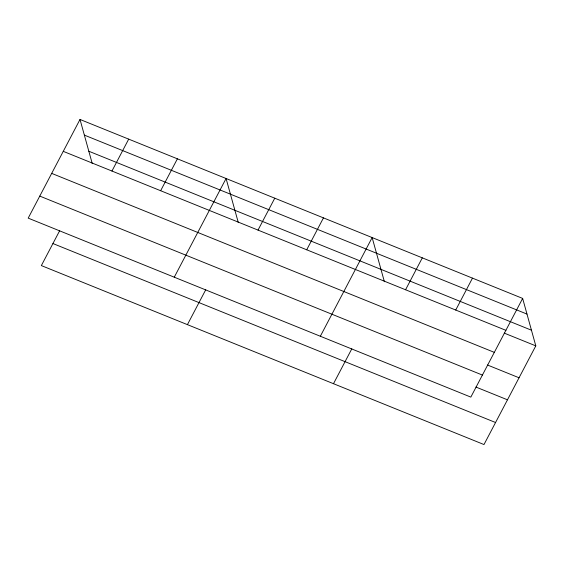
<?xml version="1.0" encoding="UTF-8"?>
<svg xmlns="http://www.w3.org/2000/svg" width="564" height="564" viewBox="0 0 564 564"><rect width="100%" height="100%" fill="white"/><g stroke="black" fill="none" stroke-linecap="round" stroke-linejoin="round"><path stroke-width="0.85" d="M80.01 119.448L28.2 218.134L470.834 397.105L522.645 298.419L80.01 119.448L92.256 163.595M59.685 230.676L41.355 265.581L483.99 444.552L535.8 345.866L522.645 298.419M111.954 171.04L128.698 139.132M160.641 190.724L177.392 158.822M174.269 277.192L226.079 178.506L238.325 222.66M187.424 324.638L205.754 289.734M258.016 230.098L274.767 198.197M306.71 249.789L323.461 217.88M320.338 336.257L372.148 237.571L384.394 281.718M333.493 383.703L351.823 348.799M405.565 289.755L422.309 257.854M455.726 310.045L472.477 278.137M84.353 135.106L526.98 314.077M88.83 151.237L531.457 330.208M63.26 151.349L505.894 330.328M504.244 333.112L535.8 345.866M51.691 173.388L494.325 352.366M487.493 365.014L519.049 377.774M39.769 196.096L482.403 375.067M475.924 387.052L507.48 399.813M52.931 243.542L495.559 422.514"/></g></svg>
